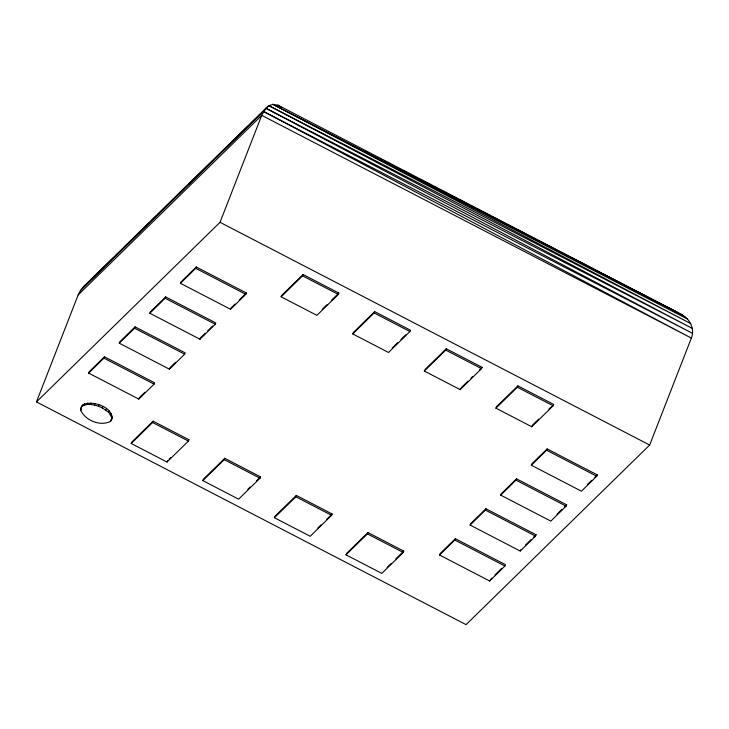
<?xml version="1.0" encoding="UTF-8"?>
<svg xmlns="http://www.w3.org/2000/svg" width="729" height="729" viewBox="0 0 729 729"><rect width="100%" height="100%" fill="white"/><g stroke="black" fill="none" stroke-linecap="round" stroke-linejoin="round"><path stroke-width="1.09" d="M80.782 410.473L80.828 408.286L82.441 405.142C91.389 399.073 117.515 408.322 110.562 421.335C100.502 426.665 85.493 420.56 80.782 410.473L81.302 409.133M111.655 419.53L112.22 416.004M36.45 401.916L78.149 294.953L80.29 290.798L83.58 286.606L265.894 108.247L268.946 105.687L272.837 104.356L277.986 105.158L682.727 315.119C690.327 319.794 694.956 329.472 691.356 338.083L649.657 445.036L466.077 624.644L36.45 401.916L220.03 222.309L261.729 115.355L265.894 108.247L692.404 328.451L268.946 105.687L259.196 115.228M88.646 373.102L89.166 371.772L104.466 356.8L154.594 382.789L154.074 384.128L138.774 399.091L88.646 373.102L103.946 358.139L104.466 356.8M80.828 408.286L82.441 405.142M81.921 406.481L83.99 405.187L84.509 403.848M83.99 405.187L86.897 404.486L87.416 403.146M86.897 404.486L90.442 404.422L90.961 403.091M90.442 404.422L94.378 405.014L94.898 403.675M119.246 343.168L119.766 341.837L135.065 326.865L185.184 352.854L184.665 354.194L169.365 369.156L119.246 343.168L134.546 328.205L135.065 326.865M94.378 405.014L98.442 406.199L98.962 404.868M111.701 417.343L108.703 412.432L102.361 407.921L102.88 406.582M105.86 410.044L106.379 408.705M108.703 412.432L109.222 411.101M149.837 313.242L150.365 311.903L165.656 296.931L215.784 322.92L215.265 324.259L199.965 339.222L149.837 313.242L165.137 298.27L165.656 296.931M110.69 414.919L111.218 413.589M110.562 421.335L112.175 418.191M180.437 283.308L180.956 281.968L196.256 266.996L246.384 292.985L245.855 294.325L230.564 309.287L180.437 283.308L195.737 268.336L196.256 266.996M138.774 399.091L139.294 397.752L144.925 392.238M131.193 443.478L131.721 442.138L153.136 421.189L188.939 439.751L188.419 441.081L166.996 462.04L131.193 443.478L152.616 422.528L153.136 421.189M169.365 369.156L169.893 367.817L175.525 362.304M199.965 339.222L200.484 337.882L205.314 333.162M166.996 462.04L167.524 460.701M230.564 309.287L231.084 307.957L235.112 304.011M202.799 480.602L203.318 479.263L224.742 458.313L260.545 476.866L260.025 478.206L238.602 499.165L202.799 480.602L224.222 459.644L224.742 458.313M281.121 296.803L281.64 295.464L303.054 274.514L338.857 293.076L338.338 294.407L316.924 315.365L281.121 296.803L302.535 275.844L303.054 274.514M274.405 517.718L274.924 516.387L296.348 495.428L332.151 513.991L331.622 515.33L310.208 536.28L274.405 517.718L295.819 496.768L296.348 495.428M352.727 333.928L353.246 332.588L374.66 311.629L410.463 330.191L409.944 331.531L388.53 352.481L352.727 333.928L374.141 312.969L374.66 311.629M346.011 554.842L346.53 553.502L367.954 532.553L403.757 551.115L403.228 552.454L381.814 573.404L346.011 554.842L367.425 533.892L367.954 532.553M424.324 371.043L424.852 369.712L446.266 348.754L482.069 367.316L481.55 368.655L460.127 389.605L424.324 371.043L445.747 350.093L446.266 348.754M460.127 389.605L460.655 388.265M495.93 408.167L496.458 406.828L517.872 385.878L553.676 404.44L553.156 405.771L531.733 426.729L495.93 408.167L517.353 387.217L517.872 385.878M439.514 555.006L440.034 553.666L455.333 538.695L505.452 564.683L504.933 566.023L489.633 580.986L439.514 555.006L454.814 540.034L455.333 538.695M470.105 525.071L470.633 523.732L485.924 508.769L536.052 534.749L535.533 536.088L520.233 551.051L470.105 525.071L485.405 510.1L485.924 508.769M500.705 495.137L501.224 493.797L516.524 478.835L566.652 504.814L566.123 506.154L550.832 521.117L500.705 495.137L516.004 480.165L516.524 478.835M531.733 426.729L532.261 425.39L538.603 419.184M531.304 465.202L531.824 463.863L547.124 448.9L597.242 474.88L596.723 476.219L581.423 491.182L531.304 465.202L546.595 450.23L547.124 448.9M489.633 580.986L491.765 578.079M520.233 551.051L520.752 549.721M89.33 281.412L113.715 257.556M116.157 255.177L121.032 250.402M124.276 247.222L149.472 222.573M151.914 220.185L155.979 216.212M157.601 214.618L177.111 195.536M178.733 193.95L184.428 188.383M188.492 184.41L212.868 160.553M215.31 158.166L220.185 153.391M224.25 149.418L247.814 126.363M251.068 123.174L255.132 119.201M80.29 290.798L263.561 111.491L692.55 333.372L265.894 108.247M78.149 294.953L261.729 115.355L691.356 338.083L263.561 111.491M207.729 330.793L212.567 326.073M239.13 300.075L246.384 292.985M169.11 459.152L170.695 457.602M187.353 441.3L188.939 439.751M322.2 309.369L326.957 304.713M331.722 300.056L338.857 293.076M247.851 489.287L250.229 486.963M256.581 480.748L260.545 476.866M392.22 348.043L397.77 342.612M400.941 339.504L405.707 334.848M317.871 527.96L321.042 524.853M326.592 519.422L332.151 513.991M461.448 387.491L467.79 381.285M470.961 378.178L472.547 376.629M479.691 369.649L482.069 367.316M387.09 567.408L391.063 563.535M395.82 558.879L403.757 551.115M548.919 409.097L551.297 406.764M494.991 574.926L501.434 568.62M525.582 544.991L531.222 539.478M533.637 537.109L536.052 534.749M556.983 514.273L561.813 509.544M564.237 507.184L566.652 504.814M587.583 484.338L591.611 480.393M594.828 477.249L597.242 474.88M83.58 286.606L86.049 284.41M673.988 311.119L682.727 315.119L272.837 104.356L690.727 323.576L268.946 105.687M98.442 406.199L102.361 407.921M366.341 151.687L368.364 152.725M380.492 158.995L382.515 160.043M384.538 161.082L389.596 163.697M402.745 170.486L407.803 173.101M419.94 179.37L429.044 184.063M434.101 186.679L436.124 187.727M441.182 190.333L450.285 195.035M452.308 196.083L457.365 198.689M459.388 199.737L468.492 204.439M470.515 205.487L475.572 208.093M477.595 209.141L489.724 215.41M491.747 216.449L676.84 312.03M272.837 104.356L687.456 319.038M220.03 222.309L649.657 445.036M302.535 275.844L338.338 294.407M374.141 312.969L409.944 331.531M445.747 350.093L481.55 368.655M517.353 387.217L553.156 405.771M195.737 268.336L245.855 294.325M546.595 450.23L596.723 476.219M165.137 298.27L215.265 324.259M516.004 480.165L566.123 506.154M134.546 328.205L184.665 354.194M485.405 510.1L535.533 536.088M103.946 358.139L154.074 384.128M454.814 540.034L504.933 566.023M152.616 422.528L188.419 441.081M224.222 459.644L260.025 478.206M295.819 496.768L331.622 515.33M367.425 533.892L403.228 552.454M277.986 105.158L281.594 107.619"/></g></svg>
